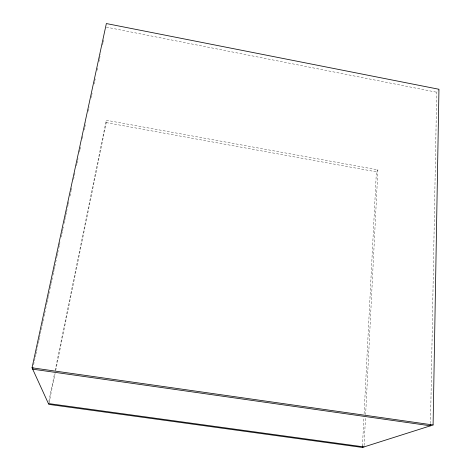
<?xml version="1.0" encoding="UTF-8"?>
<svg xmlns="http://www.w3.org/2000/svg" width="471" height="471" viewBox="0 0 471 471"><rect width="100%" height="100%" fill="white"/><g stroke="black" fill="none" stroke-linecap="round" stroke-linejoin="round"><path stroke-width="0.35" stroke-dasharray="2.35 1.77" d="M55.696 370.512L106.246 122.601L106.252 120.246L377.895 169.843L365.637 414.592M430.5 423.606L436.699 92.228L438.948 89.26M362.452 445.984L363.906 417.394M364.095 413.732L376.388 171.827L377.895 169.843M364.095 445.46L365.49 417.53M49.078 402.94L55.107 373.391M48.843 401.38L54.583 373.267M55.172 370.383L106.252 120.246M33.612 364.86L35.16 357.677M35.313 356.959L35.778 354.798M35.937 354.08L36.397 351.925M36.555 351.207L38.104 344.024M38.257 343.306L38.722 341.151M38.875 340.427L39.34 338.272M39.493 337.554L41.042 330.371M41.195 329.653L42.278 324.625M42.437 323.901L42.902 321.746M43.055 321.028L43.986 316.718M44.139 316L44.604 313.845M44.757 313.127L46.923 303.065M47.076 302.347L47.542 300.192M47.701 299.474L48.16 297.319M48.319 296.6L48.784 294.446M48.937 293.727L49.867 289.412M50.02 288.694L50.485 286.539M50.638 285.82L51.103 283.666M51.257 282.947L51.722 280.793M51.875 280.074L52.805 275.759M52.958 275.04L53.423 272.886M53.582 272.167L54.041 270.013M54.2 269.294L54.665 267.139M54.819 266.421L56.985 256.359M57.138 255.641L57.603 253.486M57.756 252.768L58.687 248.458M58.84 247.74L59.305 245.585M59.464 244.867L60.235 241.27M61.165 236.96L61.63 234.805M61.783 234.087L62.249 231.932M62.402 231.214L62.867 229.059M63.02 228.341L63.332 226.898M64.103 223.307L64.568 221.152M64.721 220.434L65.186 218.279M65.345 217.561L65.805 215.406M65.964 214.688L66.429 212.533M66.582 211.815L67.512 207.499M67.665 206.781L68.13 204.626M68.283 203.908L68.748 201.753M69.985 196.007L71.068 190.973M71.227 190.255L71.686 188.1M73.547 179.48L74.936 173.01M76.485 165.827L76.95 163.672M77.109 162.948L77.568 160.794M77.727 160.075L78.033 158.639M79.428 152.174L79.893 150.019M80.046 149.301L80.512 147.14M82.366 138.521L82.831 136.366M84.227 129.896L84.692 127.741M84.845 127.023L85.775 122.713M88.248 111.215L89.178 106.905M91.191 97.562L91.657 95.407M91.81 94.689L92.122 93.252M94.129 83.915L94.594 81.754M94.748 81.036L95.213 78.881M97.073 70.261L97.538 68.107M98.928 61.636L99.393 59.481M99.546 58.763L100.476 54.453M102.49 45.11L102.955 42.955M103.108 42.237L103.726 39.364M106.246 122.601L376.388 171.827M106.358 27.147L436.699 92.228"/><path stroke-width="0.71" d="M433.09 424.977L438.948 89.26L106.364 23.55L32.052 367.792L48.784 404.383L362.376 447.45L433.09 424.977L32.052 367.792M430.488 424.342L430.459 425.813L32.687 369.17L32.994 367.733M362.376 447.45L362.452 445.984M48.401 403.547L364.018 446.926"/></g></svg>
